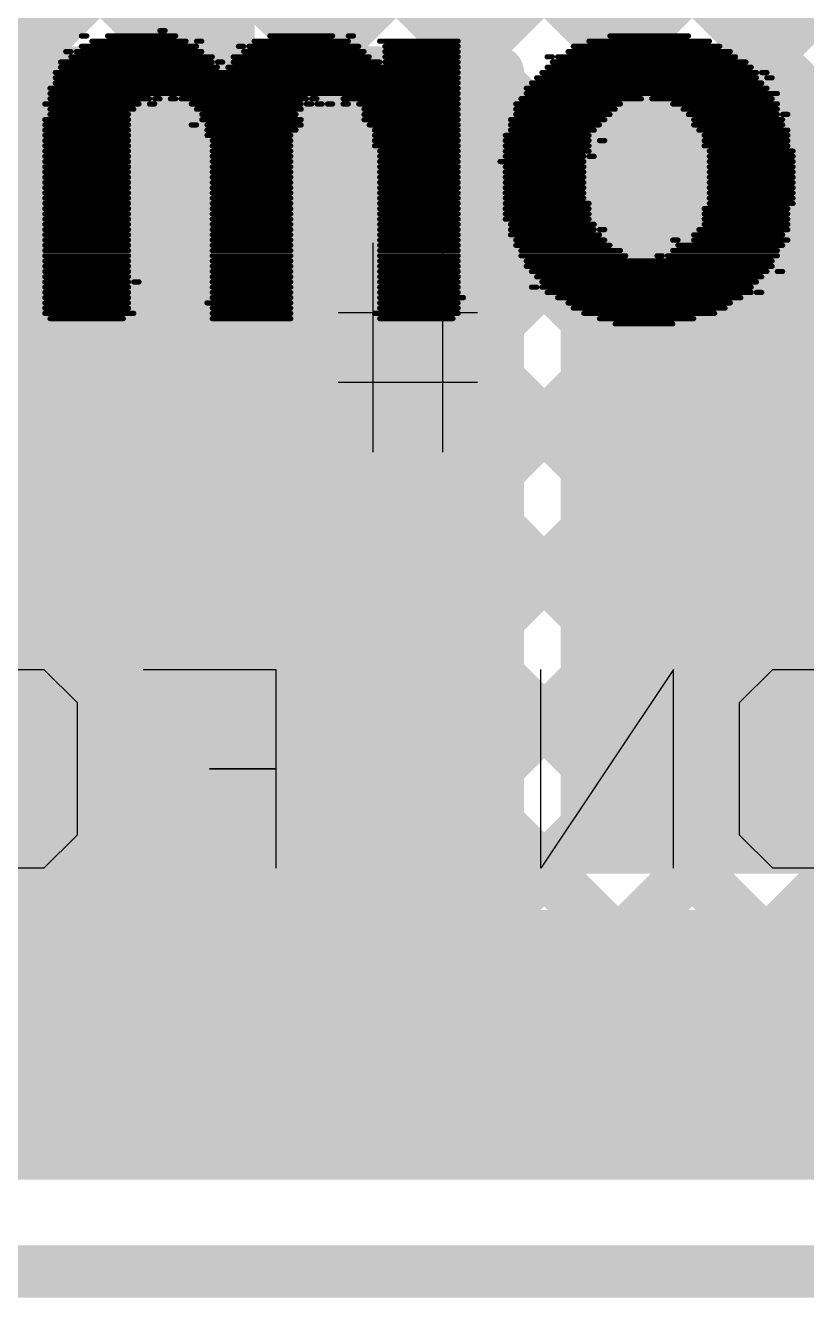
# Model space of a CAD drawing. Header units: millimetres. Extents: x 0.79 to 4.38, y 0.99 to 3.94.
# Drawn here: x 2.7293 to 2.8786, y 0.993 to 1.236 of the extents above; entities that cross this region are included whole.
import ezdxf

# ---------------------------------------------------------------- set-up
doc = ezdxf.new("R2010")
doc.units = ezdxf.units.MM
doc.header["$MEASUREMENT"] = 0
for name, color, linetype in [('BottomLayer', 5, 'Continuous'), ('BottomOverlay', 54, 'Continuous'), ('Mechanical2', 216, 'Continuous'), ('TopLayer', 1, 'Continuous'), ('TopOverlay', 2, 'Continuous'), ('TopPaste', 8, 'Continuous'), ('TopSolder', 216, 'Continuous')]:
    doc.layers.add(name, color=color, linetype=linetype)

# ---------------------------------------------------------------- blocks, each defined once
blk = doc.blocks.new('16SVPF180M_46')
at = {"layer": 'TopOverlay', "const_width": 0.01}
for points in [[(0.135, 0.14), (-0.073, 0.14)], [(0.135, 0.043), (0.135, 0.14)]]:
    blk.add_lwpolyline(points, dxfattribs=at)
at = {"layer": 'TopOverlay', "const_width": 0.005}
blk.add_lwpolyline([(0.1325, 0.14, 1), (0.1375, 0.14, 1)], format="xyb", close=True, dxfattribs=at)
blk.add_lwpolyline([(0.1325, 0.14, 1), (0.1375, 0.14, 1)], format="xyb", close=True, dxfattribs=at)
blk = doc.blocks.new('R__0402_144')
at = {"layer": 'TopLayer'}
for points in [[(-0.0095, -0.0125), (-0.0095, 0.0125), (-0.0275, -0.0125), (-0.0275, 0.0125)], [(0.0275, -0.0125), (0.0275, 0.0125), (0.0095, -0.0125), (0.0095, 0.0125)]]:
    blk.add_solid(points, dxfattribs=at)
at = {"layer": 'TopOverlay', "const_width": 0.005}
for points in [[(-0.0325, -0.0175), (-0.0325, 0.0175)], [(-0.0085, 0.0175), (-0.0325, 0.0175)], [(0.0325, 0.0175), (0.0085, 0.0175)], [(0.0325, -0.0175), (0.0325, 0.0175)], [(-0.0085, -0.0175), (-0.0325, -0.0175)], [(0.0325, -0.0175), (0.0085, -0.0175)]]:
    blk.add_lwpolyline(points, dxfattribs=at)
at = {"layer": 'TopOverlay', "const_width": 0.0025}
for points in [[(-0.03375, 0.0175, 1), (-0.03125, 0.0175, 1)], [(-0.03375, 0.0175, 1), (-0.03125, 0.0175, 1)], [(-0.00975, 0.0175, 1), (-0.00725, 0.0175, 1)], [(0.00725, 0.0175, 1), (0.00975, 0.0175, 1)], [(0.03125, 0.0175, 1), (0.03375, 0.0175, 1)], [(0.03125, 0.0175, 1), (0.03375, 0.0175, 1)], [(-0.03375, -0.0175, 1), (-0.03125, -0.0175, 1)], [(-0.03375, -0.0175, 1), (-0.03125, -0.0175, 1)], [(-0.00975, -0.0175, 1), (-0.00725, -0.0175, 1)], [(0.00725, -0.0175, 1), (0.00975, -0.0175, 1)], [(0.03125, -0.0175, 1), (0.03375, -0.0175, 1)], [(0.03125, -0.0175, 1), (0.03375, -0.0175, 1)]]:
    blk.add_lwpolyline(points, format="xyb", close=True, dxfattribs=at)
at = {"layer": 'TopPaste'}
for points in [[(-0.0095, -0.0125), (-0.0095, 0.0125), (-0.0275, -0.0125), (-0.0275, 0.0125)], [(0.0275, -0.0125), (0.0275, 0.0125), (0.0095, -0.0125), (0.0095, 0.0125)]]:
    blk.add_solid(points, dxfattribs=at)
at = {"layer": 'TopSolder'}
for points in [[(-0.0055, -0.0165), (-0.0055, 0.0165), (-0.0315, -0.0165), (-0.0315, 0.0165)], [(0.0315, -0.0165), (0.0315, 0.0165), (0.0055, -0.0165), (0.0055, 0.0165)]]:
    blk.add_solid(points, dxfattribs=at)
blk = doc.blocks.new('BSS138LT1G_208')
at = {"layer": 'TopOverlay'}
for points, const_width in [([(-0.06408, -0.068, 1), (-0.07392, -0.068, 1)], 0.00984), ([(-0.07638, -0.068, 1), (-0.07146, -0.068, 1)], 0.00492)]:
    blk.add_lwpolyline(points, format="xyb", close=True, dxfattribs=dict(at, const_width=const_width))
blk = doc.blocks.new('C__0402_257')
at = {"layer": 'TopLayer'}
for points in [[(-0.0095, -0.0125), (-0.0095, 0.0125), (-0.0275, -0.0125), (-0.0275, 0.0125)], [(0.0275, -0.0125), (0.0275, 0.0125), (0.0095, -0.0125), (0.0095, 0.0125)]]:
    blk.add_solid(points, dxfattribs=at)
at = {"layer": 'TopOverlay', "const_width": 0.005}
for points in [[(-0.0325, 0.0175), (-0.0085, 0.0175)], [(-0.0325, 0.0175), (-0.0325, -0.0175)], [(0.0085, 0.0175), (0.0325, 0.0175)], [(0.0325, 0.0175), (0.0325, -0.0175)], [(-0.0325, -0.0175), (-0.0085, -0.0175)], [(0.0085, -0.0175), (0.0325, -0.0175)]]:
    blk.add_lwpolyline(points, dxfattribs=at)
at = {"layer": 'TopOverlay', "const_width": 0.0025}
for points in [[(-0.03375, 0.0175, 1), (-0.03125, 0.0175, 1)], [(-0.03375, 0.0175, 1), (-0.03125, 0.0175, 1)], [(-0.00975, 0.0175, 1), (-0.00725, 0.0175, 1)], [(0.00725, 0.0175, 1), (0.00975, 0.0175, 1)], [(0.03125, 0.0175, 1), (0.03375, 0.0175, 1)], [(0.03125, 0.0175, 1), (0.03375, 0.0175, 1)], [(-0.03375, -0.0175, 1), (-0.03125, -0.0175, 1)], [(-0.03375, -0.0175, 1), (-0.03125, -0.0175, 1)], [(-0.00975, -0.0175, 1), (-0.00725, -0.0175, 1)], [(0.00725, -0.0175, 1), (0.00975, -0.0175, 1)], [(0.03125, -0.0175, 1), (0.03375, -0.0175, 1)], [(0.03125, -0.0175, 1), (0.03375, -0.0175, 1)]]:
    blk.add_lwpolyline(points, format="xyb", close=True, dxfattribs=at)
at = {"layer": 'TopPaste'}
for points in [[(-0.0095, -0.0125), (-0.0095, 0.0125), (-0.0275, -0.0125), (-0.0275, 0.0125)], [(0.0275, -0.0125), (0.0275, 0.0125), (0.0095, -0.0125), (0.0095, 0.0125)]]:
    blk.add_solid(points, dxfattribs=at)
at = {"layer": 'TopSolder'}
for points in [[(-0.0055, -0.0165), (-0.0055, 0.0165), (-0.0315, -0.0165), (-0.0315, 0.0165)], [(0.0315, -0.0165), (0.0315, 0.0165), (0.0055, -0.0165), (0.0055, 0.0165)]]:
    blk.add_solid(points, dxfattribs=at)

msp = doc.modelspace()

# ---------------------------------------------------------------- linework, layer by layer
at = {"layer": 'BottomLayer', "const_width": 0.01}
for points in [[(2.645, 1.45622), (3.07522, 1.026)], [(2.579, 1.05165), (2.96285, 1.4355)], [(2.579, 1.07993), (2.93457, 1.4355)], [(2.58164, 1.026), (2.99114, 1.4355)], [(2.60992, 1.026), (3.01942, 1.4355)], [(2.63821, 1.026), (3.04771, 1.4355)], [(2.66649, 1.026), (3.07599, 1.4355)], [(2.69477, 1.026), (3.10427, 1.4355)], [(2.72306, 1.026), (3.13256, 1.4355)], [(2.75134, 1.026), (3.16084, 1.4355)], [(2.77963, 1.026), (3.18913, 1.4355)], [(2.80791, 1.026), (3.21741, 1.4355)], [(2.645, 1.42794), (3.04694, 1.026)], [(2.645, 1.39965), (3.01865, 1.026)], [(2.60408, 1.384), (2.96208, 1.026)], [(2.63237, 1.384), (2.99037, 1.026)], [(2.579, 1.3808), (2.9338, 1.026)], [(2.579, 1.35252), (2.90552, 1.026)], [(2.579, 1.32423), (2.87723, 1.026)], [(2.8362, 1.026), (3.1151, 1.3049)], [(2.579, 1.29595), (2.84895, 1.026)], [(2.86448, 1.026), (3.1151, 1.27662)], [(2.579, 1.26766), (2.82066, 1.026)], [(2.579, 1.23938), (2.79238, 1.026)], [(2.579, 1.21109), (2.76409, 1.026)], [(2.579, 1.18281), (2.73581, 1.026)], [(2.579, 1.026), (4.16873, 1.026)]]:
    msp.add_lwpolyline(points, dxfattribs=at)
at = {"layer": 'BottomLayer', "const_width": 0.005}
for points in [[(2.73331, 1.026, 1), (2.73831, 1.026, 1)], [(2.74884, 1.026, 1), (2.75384, 1.026, 1)], [(2.76159, 1.026, 1), (2.76659, 1.026, 1)], [(2.77713, 1.026, 1), (2.78213, 1.026, 1)], [(2.78988, 1.026, 1), (2.79488, 1.026, 1)], [(2.80541, 1.026, 1), (2.81041, 1.026, 1)], [(2.81816, 1.026, 1), (2.82316, 1.026, 1)], [(2.8337, 1.026, 1), (2.8387, 1.026, 1)], [(2.84645, 1.026, 1), (2.85145, 1.026, 1)], [(2.86198, 1.026, 1), (2.86698, 1.026, 1)], [(2.87473, 1.026, 1), (2.87973, 1.026, 1)]]:
    msp.add_lwpolyline(points, format="xyb", close=True, dxfattribs=at)
at = {"layer": 'BottomOverlay'}
for p, q in [((2.72017, 1.11299), (2.73283, 1.11299)), ((2.73283, 1.11299), (2.73916, 1.10666)), ((2.75182, 1.11299), (2.77715, 1.11299)), ((2.77715, 1.11299), (2.77715, 1.09399)), ((2.85312, 1.11299), (2.8278, 1.075)), ((2.8278, 1.075), (2.8278, 1.11299)), ((2.85312, 1.075), (2.85312, 1.11299)), ((2.86579, 1.10666), (2.87212, 1.11299)), ((2.87212, 1.11299), (2.88478, 1.11299)), ((2.73916, 1.10666), (2.73916, 1.08133)), ((2.86579, 1.08133), (2.86579, 1.10666)), ((2.77715, 1.09399), (2.76449, 1.09399)), ((2.76449, 1.09399), (2.77715, 1.09399)), ((2.77715, 1.09399), (2.77715, 1.075)), ((2.73916, 1.08133), (2.73283, 1.075)), ((2.87212, 1.075), (2.86579, 1.08133)), ((2.73283, 1.075), (2.72017, 1.075)), ((2.88478, 1.075), (2.87212, 1.075))]:
    msp.add_line(p, q, dxfattribs=at)
at = {"layer": 'BottomOverlay', "const_width": 0.001}
for points in [[(2.74, 1.234), (2.741, 1.234)], [(2.745, 1.234), (2.758, 1.234)], [(2.755, 1.235), (2.756, 1.235)], [(2.776, 1.234), (2.788, 1.234)], [(2.791, 1.234), (2.792, 1.234)], [(2.841, 1.234), (2.856, 1.234)], [(2.74, 1.232), (2.762, 1.232)], [(2.742, 1.233), (2.76, 1.233)], [(2.762, 1.233), (2.763, 1.233)], [(2.77, 1.232), (2.771, 1.232)], [(2.772, 1.232), (2.793, 1.232)], [(2.773, 1.233), (2.791, 1.233)], [(2.797, 1.233), (2.812, 1.233)], [(2.798, 1.232), (2.812, 1.232)], [(2.834, 1.232), (2.862, 1.232)], [(2.837, 1.233), (2.86, 1.233)], [(2.737, 1.231), (2.738, 1.231)], [(2.738, 1.23), (2.765, 1.23)], [(2.739, 1.231), (2.763, 1.231)], [(2.769, 1.23), (2.795, 1.23)], [(2.771, 1.231), (2.794, 1.231)], [(2.798, 1.231), (2.812, 1.231)], [(2.798, 1.23), (2.812, 1.23)], [(2.829, 1.23), (2.83, 1.23)], [(2.831, 1.23), (2.865, 1.23)], [(2.833, 1.231), (2.864, 1.231)], [(2.735, 1.227), (2.812, 1.227)], [(2.736, 1.229), (2.765, 1.229)], [(2.736, 1.228), (2.766, 1.228)], [(2.766, 1.229), (2.767, 1.229)], [(2.768, 1.228), (2.812, 1.228)], [(2.769, 1.229), (2.797, 1.229)], [(2.798, 1.229), (2.812, 1.229)], [(2.828, 1.227), (2.869, 1.227)], [(2.829, 1.228), (2.868, 1.228)], [(2.83, 1.229), (2.867, 1.229)], [(2.87, 1.227), (2.871, 1.227)], [(2.735, 1.226), (2.812, 1.226)], [(2.735, 1.225), (2.812, 1.225)], [(2.826, 1.225), (2.87, 1.225)], [(2.827, 1.226), (2.869, 1.226)], [(2.871, 1.226), (2.872, 1.226)], [(2.734, 1.224), (2.812, 1.224)], [(2.734, 1.223), (2.812, 1.223)], [(2.734, 1.222), (2.753, 1.222)], [(2.754, 1.222), (2.755, 1.222)], [(2.757, 1.222), (2.758, 1.222)], [(2.759, 1.222), (2.783, 1.222)], [(2.784, 1.222), (2.785, 1.222)], [(2.79, 1.222), (2.812, 1.222)], [(2.824, 1.222), (2.847, 1.222)], [(2.825, 1.224), (2.871, 1.224)], [(2.825, 1.223), (2.873, 1.223)], [(2.849, 1.222), (2.872, 1.222)], [(2.733, 1.221), (2.751, 1.221)], [(2.734, 1.22), (2.75, 1.22)], [(2.753, 1.221), (2.754, 1.221)], [(2.761, 1.221), (2.782, 1.221)], [(2.762, 1.22), (2.782, 1.22)], [(2.783, 1.221), (2.784, 1.221)], [(2.785, 1.221), (2.786, 1.221)], [(2.787, 1.221), (2.788, 1.221)], [(2.79, 1.221), (2.791, 1.221)], [(2.793, 1.221), (2.812, 1.221)], [(2.794, 1.22), (2.812, 1.22)], [(2.823, 1.221), (2.843, 1.221)], [(2.823, 1.22), (2.842, 1.22)], [(2.853, 1.221), (2.873, 1.221)], [(2.855, 1.22), (2.873, 1.22)], [(2.733, 1.218), (2.749, 1.218)], [(2.733, 1.217), (2.749, 1.217)], [(2.734, 1.219), (2.749, 1.219)], [(2.761, 1.217), (2.762, 1.217)], [(2.763, 1.219), (2.781, 1.219)], [(2.763, 1.218), (2.782, 1.218)], [(2.764, 1.217), (2.782, 1.217)], [(2.794, 1.219), (2.812, 1.219)], [(2.794, 1.218), (2.812, 1.218)], [(2.795, 1.217), (2.812, 1.217)], [(2.822, 1.218), (2.84, 1.218)], [(2.822, 1.217), (2.839, 1.217)], [(2.823, 1.219), (2.841, 1.219)], [(2.856, 1.219), (2.873, 1.219)], [(2.857, 1.218), (2.874, 1.218)], [(2.857, 1.217), (2.874, 1.217)], [(2.874, 1.219), (2.875, 1.219)], [(2.733, 1.216), (2.749, 1.216)], [(2.733, 1.215), (2.749, 1.215)], [(2.764, 1.216), (2.781, 1.216)], [(2.764, 1.215), (2.78, 1.215)], [(2.796, 1.216), (2.812, 1.216)], [(2.796, 1.215), (2.812, 1.215)], [(2.821, 1.215), (2.837, 1.215)], [(2.822, 1.216), (2.838, 1.216)], [(2.858, 1.216), (2.875, 1.216)], [(2.859, 1.215), (2.875, 1.215)], [(2.733, 1.214), (2.749, 1.214)], [(2.733, 1.213), (2.749, 1.213)], [(2.765, 1.214), (2.78, 1.214)], [(2.765, 1.213), (2.78, 1.213)], [(2.796, 1.214), (2.812, 1.214)], [(2.796, 1.213), (2.812, 1.213)], [(2.821, 1.214), (2.837, 1.214)], [(2.821, 1.213), (2.837, 1.213)], [(2.839, 1.214), (2.84, 1.214)], [(2.859, 1.214), (2.875, 1.214)], [(2.859, 1.213), (2.875, 1.213)], [(2.733, 1.212), (2.749, 1.212)], [(2.733, 1.211), (2.749, 1.211)], [(2.733, 1.21), (2.749, 1.21)], [(2.765, 1.212), (2.78, 1.212)], [(2.765, 1.211), (2.78, 1.211)], [(2.765, 1.21), (2.78, 1.21)], [(2.797, 1.212), (2.812, 1.212)], [(2.797, 1.211), (2.812, 1.211)], [(2.797, 1.21), (2.812, 1.21)], [(2.82, 1.21), (2.836, 1.21)], [(2.821, 1.212), (2.837, 1.212)], [(2.821, 1.211), (2.836, 1.211)], [(2.837, 1.211), (2.838, 1.211)], [(2.86, 1.212), (2.876, 1.212)], [(2.86, 1.211), (2.876, 1.211)], [(2.86, 1.21), (2.876, 1.21)], [(2.733, 1.209), (2.749, 1.209)], [(2.733, 1.208), (2.749, 1.208)], [(2.765, 1.209), (2.78, 1.209)], [(2.765, 1.208), (2.78, 1.208)], [(2.797, 1.209), (2.812, 1.209)], [(2.797, 1.208), (2.812, 1.208)], [(2.821, 1.209), (2.836, 1.209)], [(2.821, 1.208), (2.836, 1.208)], [(2.86, 1.209), (2.876, 1.209)], [(2.86, 1.208), (2.876, 1.208)], [(2.733, 1.207), (2.749, 1.207)], [(2.733, 1.206), (2.749, 1.206)], [(2.733, 1.205), (2.749, 1.205)], [(2.765, 1.207), (2.78, 1.207)], [(2.765, 1.206), (2.78, 1.206)], [(2.765, 1.205), (2.78, 1.205)], [(2.797, 1.207), (2.812, 1.207)], [(2.797, 1.206), (2.812, 1.206)], [(2.797, 1.205), (2.812, 1.205)], [(2.821, 1.207), (2.836, 1.207)], [(2.821, 1.206), (2.836, 1.206)], [(2.821, 1.205), (2.836, 1.205)], [(2.86, 1.207), (2.876, 1.207)], [(2.86, 1.206), (2.876, 1.206)], [(2.86, 1.205), (2.876, 1.205)], [(2.733, 1.204), (2.749, 1.204)], [(2.733, 1.203), (2.749, 1.203)], [(2.765, 1.204), (2.78, 1.204)], [(2.765, 1.203), (2.78, 1.203)], [(2.797, 1.204), (2.812, 1.204)], [(2.797, 1.203), (2.812, 1.203)], [(2.821, 1.204), (2.836, 1.204)], [(2.821, 1.203), (2.836, 1.203)], [(2.86, 1.204), (2.876, 1.204)], [(2.86, 1.203), (2.876, 1.203)], [(2.733, 1.202), (2.749, 1.202)], [(2.733, 1.201), (2.749, 1.201)], [(2.733, 1.2), (2.749, 1.2)], [(2.765, 1.202), (2.78, 1.202)], [(2.765, 1.201), (2.78, 1.201)], [(2.765, 1.2), (2.78, 1.2)], [(2.797, 1.202), (2.812, 1.202)], [(2.797, 1.201), (2.812, 1.201)], [(2.797, 1.2), (2.812, 1.2)], [(2.821, 1.202), (2.837, 1.202)], [(2.821, 1.201), (2.837, 1.201)], [(2.821, 1.2), (2.837, 1.2)], [(2.859, 1.201), (2.875, 1.201)], [(2.859, 1.2), (2.875, 1.2)], [(2.86, 1.202), (2.876, 1.202)], [(2.733, 1.199), (2.749, 1.199)], [(2.733, 1.198), (2.749, 1.198)], [(2.765, 1.199), (2.78, 1.199)], [(2.765, 1.198), (2.78, 1.198)], [(2.797, 1.199), (2.812, 1.199)], [(2.797, 1.198), (2.812, 1.198)], [(2.821, 1.199), (2.837, 1.199)], [(2.822, 1.198), (2.838, 1.198)], [(2.859, 1.199), (2.875, 1.199)], [(2.859, 1.198), (2.875, 1.198)], [(2.733, 1.197), (2.749, 1.197)], [(2.733, 1.196), (2.749, 1.196)], [(2.765, 1.197), (2.78, 1.197)], [(2.765, 1.196), (2.78, 1.196)], [(2.797, 1.197), (2.812, 1.197)], [(2.797, 1.196), (2.812, 1.196)], [(2.822, 1.197), (2.838, 1.197)], [(2.822, 1.196), (2.839, 1.196)], [(2.839, 1.197), (2.84, 1.197)], [(2.857, 1.196), (2.874, 1.196)], [(2.858, 1.197), (2.875, 1.197)], [(2.733, 1.195), (2.749, 1.195)], [(2.733, 1.194), (2.749, 1.194)], [(2.733, 1.193), (2.749, 1.193)], [(2.765, 1.195), (2.78, 1.195)], [(2.765, 1.194), (2.78, 1.194)], [(2.765, 1.193), (2.78, 1.193)], [(2.797, 1.195), (2.812, 1.195)], [(2.797, 1.194), (2.812, 1.194)], [(2.797, 1.193), (2.812, 1.193)], [(2.823, 1.195), (2.84, 1.195)], [(2.823, 1.194), (2.841, 1.194)], [(2.824, 1.193), (2.843, 1.193)], [(2.853, 1.195), (2.854, 1.195)], [(2.853, 1.193), (2.873, 1.193)], [(2.854, 1.194), (2.874, 1.194)], [(2.857, 1.195), (2.875, 1.195)], [(2.733, 1.192), (2.749, 1.192)], [(2.733, 1.191), (2.749, 1.191)], [(2.765, 1.192), (2.78, 1.192)], [(2.765, 1.191), (2.78, 1.191)], [(2.797, 1.192), (2.812, 1.192)], [(2.797, 1.191), (2.812, 1.191)], [(2.824, 1.192), (2.844, 1.192)], [(2.825, 1.191), (2.872, 1.191)], [(2.85, 1.192), (2.851, 1.192)], [(2.852, 1.192), (2.873, 1.192)], [(2.733, 1.19), (2.749, 1.19)], [(2.733, 1.189), (2.749, 1.189)], [(2.733, 1.188), (2.749, 1.188)], [(2.765, 1.19), (2.78, 1.19)], [(2.765, 1.189), (2.78, 1.189)], [(2.765, 1.188), (2.78, 1.188)], [(2.797, 1.19), (2.812, 1.19)], [(2.797, 1.189), (2.812, 1.189)], [(2.797, 1.188), (2.812, 1.188)], [(2.825, 1.19), (2.872, 1.19)], [(2.826, 1.189), (2.871, 1.189)], [(2.827, 1.188), (2.87, 1.188)], [(2.873, 1.189), (2.874, 1.189)], [(2.733, 1.187), (2.749, 1.187)], [(2.733, 1.186), (2.749, 1.186)], [(2.75, 1.187), (2.751, 1.187)], [(2.765, 1.187), (2.78, 1.187)], [(2.765, 1.186), (2.78, 1.186)], [(2.797, 1.187), (2.812, 1.187)], [(2.797, 1.186), (2.812, 1.186)], [(2.826, 1.186), (2.827, 1.186)], [(2.828, 1.187), (2.869, 1.187)], [(2.828, 1.186), (2.868, 1.186)], [(2.733, 1.185), (2.749, 1.185)], [(2.733, 1.184), (2.749, 1.184)], [(2.733, 1.183), (2.749, 1.183)], [(2.764, 1.183), (2.78, 1.183)], [(2.765, 1.185), (2.78, 1.185)], [(2.765, 1.184), (2.78, 1.184)], [(2.797, 1.185), (2.812, 1.185)], [(2.797, 1.184), (2.813, 1.184)], [(2.797, 1.183), (2.812, 1.183)], [(2.829, 1.185), (2.868, 1.185)], [(2.831, 1.184), (2.866, 1.184)], [(2.833, 1.183), (2.864, 1.183)], [(2.869, 1.185), (2.87, 1.185)], [(2.733, 1.182), (2.749, 1.182)], [(2.733, 1.181), (2.75, 1.181)], [(2.765, 1.182), (2.78, 1.182)], [(2.765, 1.181), (2.78, 1.181)], [(2.796, 1.181), (2.812, 1.181)], [(2.797, 1.182), (2.812, 1.182)], [(2.834, 1.182), (2.863, 1.182)], [(2.836, 1.181), (2.861, 1.181)], [(2.734, 1.18), (2.748, 1.18)], [(2.765, 1.18), (2.78, 1.18)], [(2.797, 1.18), (2.811, 1.18)], [(2.839, 1.18), (2.857, 1.18)], [(2.842, 1.179), (2.853, 1.179)]]:
    msp.add_lwpolyline(points, dxfattribs=at)
at = {"layer": 'BottomOverlay', "const_width": 0.0005}
for points in [[(2.73975, 1.234, 1), (2.74025, 1.234, 1)], [(2.74075, 1.234, 1), (2.74125, 1.234, 1)], [(2.74475, 1.234, 1), (2.74525, 1.234, 1)], [(2.75475, 1.235, 1), (2.75525, 1.235, 1)], [(2.75575, 1.235, 1), (2.75625, 1.235, 1)], [(2.75775, 1.234, 1), (2.75825, 1.234, 1)], [(2.77575, 1.234, 1), (2.77625, 1.234, 1)], [(2.78775, 1.234, 1), (2.78825, 1.234, 1)], [(2.79075, 1.234, 1), (2.79125, 1.234, 1)], [(2.79175, 1.234, 1), (2.79225, 1.234, 1)], [(2.84075, 1.234, 1), (2.84125, 1.234, 1)], [(2.85575, 1.234, 1), (2.85625, 1.234, 1)], [(2.73975, 1.232, 1), (2.74025, 1.232, 1)], [(2.74175, 1.233, 1), (2.74225, 1.233, 1)], [(2.75975, 1.233, 1), (2.76025, 1.233, 1)], [(2.76175, 1.233, 1), (2.76225, 1.233, 1)], [(2.76175, 1.232, 1), (2.76225, 1.232, 1)], [(2.76275, 1.233, 1), (2.76325, 1.233, 1)], [(2.76975, 1.232, 1), (2.77025, 1.232, 1)], [(2.77075, 1.232, 1), (2.77125, 1.232, 1)], [(2.77175, 1.232, 1), (2.77225, 1.232, 1)], [(2.77275, 1.233, 1), (2.77325, 1.233, 1)], [(2.79075, 1.233, 1), (2.79125, 1.233, 1)], [(2.79275, 1.232, 1), (2.79325, 1.232, 1)], [(2.79675, 1.233, 1), (2.79725, 1.233, 1)], [(2.79775, 1.232, 1), (2.79825, 1.232, 1)], [(2.81175, 1.233, 1), (2.81225, 1.233, 1)], [(2.81175, 1.232, 1), (2.81225, 1.232, 1)], [(2.83375, 1.232, 1), (2.83425, 1.232, 1)], [(2.83675, 1.233, 1), (2.83725, 1.233, 1)], [(2.85975, 1.233, 1), (2.86025, 1.233, 1)], [(2.86175, 1.232, 1), (2.86225, 1.232, 1)], [(2.73675, 1.231, 1), (2.73725, 1.231, 1)], [(2.73775, 1.231, 1), (2.73825, 1.231, 1)], [(2.73775, 1.23, 1), (2.73825, 1.23, 1)], [(2.73875, 1.231, 1), (2.73925, 1.231, 1)], [(2.76275, 1.231, 1), (2.76325, 1.231, 1)], [(2.76475, 1.23, 1), (2.76525, 1.23, 1)], [(2.76875, 1.23, 1), (2.76925, 1.23, 1)], [(2.77075, 1.231, 1), (2.77125, 1.231, 1)], [(2.79375, 1.231, 1), (2.79425, 1.231, 1)], [(2.79475, 1.23, 1), (2.79525, 1.23, 1)], [(2.79775, 1.231, 1), (2.79825, 1.231, 1)], [(2.79775, 1.23, 1), (2.79825, 1.23, 1)], [(2.81175, 1.231, 1), (2.81225, 1.231, 1)], [(2.81175, 1.23, 1), (2.81225, 1.23, 1)], [(2.82875, 1.23, 1), (2.82925, 1.23, 1)], [(2.82975, 1.23, 1), (2.83025, 1.23, 1)], [(2.83075, 1.23, 1), (2.83125, 1.23, 1)], [(2.83275, 1.231, 1), (2.83325, 1.231, 1)], [(2.86375, 1.231, 1), (2.86425, 1.231, 1)], [(2.86475, 1.23, 1), (2.86525, 1.23, 1)], [(2.73475, 1.227, 1), (2.73525, 1.227, 1)], [(2.73575, 1.229, 1), (2.73625, 1.229, 1)], [(2.73575, 1.228, 1), (2.73625, 1.228, 1)], [(2.76475, 1.229, 1), (2.76525, 1.229, 1)], [(2.76575, 1.229, 1), (2.76625, 1.229, 1)], [(2.76575, 1.228, 1), (2.76625, 1.228, 1)], [(2.76675, 1.229, 1), (2.76725, 1.229, 1)], [(2.76775, 1.228, 1), (2.76825, 1.228, 1)], [(2.76875, 1.229, 1), (2.76925, 1.229, 1)], [(2.79675, 1.229, 1), (2.79725, 1.229, 1)], [(2.79775, 1.229, 1), (2.79825, 1.229, 1)], [(2.81175, 1.229, 1), (2.81225, 1.229, 1)], [(2.81175, 1.228, 1), (2.81225, 1.228, 1)], [(2.81175, 1.227, 1), (2.81225, 1.227, 1)], [(2.82775, 1.227, 1), (2.82825, 1.227, 1)], [(2.82875, 1.228, 1), (2.82925, 1.228, 1)], [(2.82975, 1.229, 1), (2.83025, 1.229, 1)], [(2.86675, 1.229, 1), (2.86725, 1.229, 1)], [(2.86775, 1.228, 1), (2.86825, 1.228, 1)], [(2.86875, 1.227, 1), (2.86925, 1.227, 1)], [(2.86975, 1.227, 1), (2.87025, 1.227, 1)], [(2.87075, 1.227, 1), (2.87125, 1.227, 1)], [(2.73475, 1.226, 1), (2.73525, 1.226, 1)], [(2.73475, 1.225, 1), (2.73525, 1.225, 1)], [(2.81175, 1.226, 1), (2.81225, 1.226, 1)], [(2.81175, 1.225, 1), (2.81225, 1.225, 1)], [(2.82575, 1.225, 1), (2.82625, 1.225, 1)], [(2.82675, 1.226, 1), (2.82725, 1.226, 1)], [(2.86875, 1.226, 1), (2.86925, 1.226, 1)], [(2.86975, 1.225, 1), (2.87025, 1.225, 1)], [(2.87075, 1.226, 1), (2.87125, 1.226, 1)], [(2.87175, 1.226, 1), (2.87225, 1.226, 1)], [(2.73375, 1.224, 1), (2.73425, 1.224, 1)], [(2.73375, 1.223, 1), (2.73425, 1.223, 1)], [(2.73375, 1.222, 1), (2.73425, 1.222, 1)], [(2.75275, 1.222, 1), (2.75325, 1.222, 1)], [(2.75375, 1.222, 1), (2.75425, 1.222, 1)], [(2.75475, 1.222, 1), (2.75525, 1.222, 1)], [(2.75675, 1.222, 1), (2.75725, 1.222, 1)], [(2.75775, 1.222, 1), (2.75825, 1.222, 1)], [(2.75875, 1.222, 1), (2.75925, 1.222, 1)], [(2.78275, 1.222, 1), (2.78325, 1.222, 1)], [(2.78375, 1.222, 1), (2.78425, 1.222, 1)], [(2.78475, 1.222, 1), (2.78525, 1.222, 1)], [(2.78975, 1.222, 1), (2.79025, 1.222, 1)], [(2.81175, 1.224, 1), (2.81225, 1.224, 1)], [(2.81175, 1.223, 1), (2.81225, 1.223, 1)], [(2.81175, 1.222, 1), (2.81225, 1.222, 1)], [(2.82375, 1.222, 1), (2.82425, 1.222, 1)], [(2.82475, 1.224, 1), (2.82525, 1.224, 1)], [(2.82475, 1.223, 1), (2.82525, 1.223, 1)], [(2.84675, 1.222, 1), (2.84725, 1.222, 1)], [(2.84875, 1.222, 1), (2.84925, 1.222, 1)], [(2.87075, 1.224, 1), (2.87125, 1.224, 1)], [(2.87175, 1.222, 1), (2.87225, 1.222, 1)], [(2.87275, 1.223, 1), (2.87325, 1.223, 1)], [(2.73275, 1.221, 1), (2.73325, 1.221, 1)], [(2.73375, 1.22, 1), (2.73425, 1.22, 1)], [(2.74975, 1.22, 1), (2.75025, 1.22, 1)], [(2.75075, 1.221, 1), (2.75125, 1.221, 1)], [(2.75275, 1.221, 1), (2.75325, 1.221, 1)], [(2.75375, 1.221, 1), (2.75425, 1.221, 1)], [(2.76075, 1.221, 1), (2.76125, 1.221, 1)], [(2.76175, 1.22, 1), (2.76225, 1.22, 1)], [(2.78175, 1.221, 1), (2.78225, 1.221, 1)], [(2.78175, 1.22, 1), (2.78225, 1.22, 1)], [(2.78275, 1.221, 1), (2.78325, 1.221, 1)], [(2.78375, 1.221, 1), (2.78425, 1.221, 1)], [(2.78475, 1.221, 1), (2.78525, 1.221, 1)], [(2.78575, 1.221, 1), (2.78625, 1.221, 1)], [(2.78675, 1.221, 1), (2.78725, 1.221, 1)], [(2.78775, 1.221, 1), (2.78825, 1.221, 1)], [(2.78975, 1.221, 1), (2.79025, 1.221, 1)], [(2.79075, 1.221, 1), (2.79125, 1.221, 1)], [(2.79275, 1.221, 1), (2.79325, 1.221, 1)], [(2.79375, 1.22, 1), (2.79425, 1.22, 1)], [(2.81175, 1.221, 1), (2.81225, 1.221, 1)], [(2.81175, 1.22, 1), (2.81225, 1.22, 1)], [(2.82275, 1.221, 1), (2.82325, 1.221, 1)], [(2.82275, 1.22, 1), (2.82325, 1.22, 1)], [(2.84175, 1.22, 1), (2.84225, 1.22, 1)], [(2.84275, 1.221, 1), (2.84325, 1.221, 1)], [(2.85275, 1.221, 1), (2.85325, 1.221, 1)], [(2.85475, 1.22, 1), (2.85525, 1.22, 1)], [(2.87275, 1.221, 1), (2.87325, 1.221, 1)], [(2.87275, 1.22, 1), (2.87325, 1.22, 1)], [(2.73275, 1.218, 1), (2.73325, 1.218, 1)], [(2.73275, 1.217, 1), (2.73325, 1.217, 1)], [(2.73375, 1.219, 1), (2.73425, 1.219, 1)], [(2.74875, 1.219, 1), (2.74925, 1.219, 1)], [(2.74875, 1.218, 1), (2.74925, 1.218, 1)], [(2.74875, 1.217, 1), (2.74925, 1.217, 1)], [(2.76075, 1.217, 1), (2.76125, 1.217, 1)], [(2.76175, 1.217, 1), (2.76225, 1.217, 1)], [(2.76275, 1.219, 1), (2.76325, 1.219, 1)], [(2.76275, 1.218, 1), (2.76325, 1.218, 1)], [(2.76375, 1.217, 1), (2.76425, 1.217, 1)], [(2.78075, 1.219, 1), (2.78125, 1.219, 1)], [(2.78175, 1.218, 1), (2.78225, 1.218, 1)], [(2.78175, 1.217, 1), (2.78225, 1.217, 1)], [(2.79375, 1.219, 1), (2.79425, 1.219, 1)], [(2.79375, 1.218, 1), (2.79425, 1.218, 1)], [(2.79475, 1.217, 1), (2.79525, 1.217, 1)], [(2.81175, 1.219, 1), (2.81225, 1.219, 1)], [(2.81175, 1.218, 1), (2.81225, 1.218, 1)], [(2.81175, 1.217, 1), (2.81225, 1.217, 1)], [(2.82175, 1.218, 1), (2.82225, 1.218, 1)], [(2.82175, 1.217, 1), (2.82225, 1.217, 1)], [(2.82275, 1.219, 1), (2.82325, 1.219, 1)], [(2.83875, 1.217, 1), (2.83925, 1.217, 1)], [(2.83975, 1.218, 1), (2.84025, 1.218, 1)], [(2.84075, 1.219, 1), (2.84125, 1.219, 1)], [(2.85575, 1.219, 1), (2.85625, 1.219, 1)], [(2.85675, 1.218, 1), (2.85725, 1.218, 1)], [(2.85675, 1.217, 1), (2.85725, 1.217, 1)], [(2.87275, 1.219, 1), (2.87325, 1.219, 1)], [(2.87375, 1.219, 1), (2.87425, 1.219, 1)], [(2.87375, 1.218, 1), (2.87425, 1.218, 1)], [(2.87375, 1.217, 1), (2.87425, 1.217, 1)], [(2.87475, 1.219, 1), (2.87525, 1.219, 1)], [(2.73275, 1.216, 1), (2.73325, 1.216, 1)], [(2.73275, 1.215, 1), (2.73325, 1.215, 1)], [(2.74875, 1.216, 1), (2.74925, 1.216, 1)], [(2.74875, 1.215, 1), (2.74925, 1.215, 1)], [(2.76375, 1.216, 1), (2.76425, 1.216, 1)], [(2.76375, 1.215, 1), (2.76425, 1.215, 1)], [(2.77975, 1.215, 1), (2.78025, 1.215, 1)], [(2.78075, 1.216, 1), (2.78125, 1.216, 1)], [(2.79575, 1.216, 1), (2.79625, 1.216, 1)], [(2.79575, 1.215, 1), (2.79625, 1.215, 1)], [(2.81175, 1.216, 1), (2.81225, 1.216, 1)], [(2.81175, 1.215, 1), (2.81225, 1.215, 1)], [(2.82075, 1.215, 1), (2.82125, 1.215, 1)], [(2.82175, 1.216, 1), (2.82225, 1.216, 1)], [(2.83675, 1.215, 1), (2.83725, 1.215, 1)], [(2.83775, 1.216, 1), (2.83825, 1.216, 1)], [(2.85775, 1.216, 1), (2.85825, 1.216, 1)], [(2.85875, 1.215, 1), (2.85925, 1.215, 1)], [(2.87475, 1.216, 1), (2.87525, 1.216, 1)], [(2.87475, 1.215, 1), (2.87525, 1.215, 1)], [(2.73275, 1.214, 1), (2.73325, 1.214, 1)], [(2.73275, 1.213, 1), (2.73325, 1.213, 1)], [(2.74875, 1.214, 1), (2.74925, 1.214, 1)], [(2.74875, 1.213, 1), (2.74925, 1.213, 1)], [(2.76475, 1.214, 1), (2.76525, 1.214, 1)], [(2.76475, 1.213, 1), (2.76525, 1.213, 1)], [(2.77975, 1.214, 1), (2.78025, 1.214, 1)], [(2.77975, 1.213, 1), (2.78025, 1.213, 1)], [(2.79575, 1.214, 1), (2.79625, 1.214, 1)], [(2.79575, 1.213, 1), (2.79625, 1.213, 1)], [(2.81175, 1.214, 1), (2.81225, 1.214, 1)], [(2.81175, 1.213, 1), (2.81225, 1.213, 1)], [(2.82075, 1.214, 1), (2.82125, 1.214, 1)], [(2.82075, 1.213, 1), (2.82125, 1.213, 1)], [(2.83675, 1.214, 1), (2.83725, 1.214, 1)], [(2.83675, 1.213, 1), (2.83725, 1.213, 1)], [(2.83875, 1.214, 1), (2.83925, 1.214, 1)], [(2.83975, 1.214, 1), (2.84025, 1.214, 1)], [(2.85875, 1.214, 1), (2.85925, 1.214, 1)], [(2.85875, 1.213, 1), (2.85925, 1.213, 1)], [(2.87475, 1.214, 1), (2.87525, 1.214, 1)], [(2.87475, 1.213, 1), (2.87525, 1.213, 1)], [(2.73275, 1.212, 1), (2.73325, 1.212, 1)], [(2.73275, 1.211, 1), (2.73325, 1.211, 1)], [(2.73275, 1.21, 1), (2.73325, 1.21, 1)], [(2.74875, 1.212, 1), (2.74925, 1.212, 1)], [(2.74875, 1.211, 1), (2.74925, 1.211, 1)], [(2.74875, 1.21, 1), (2.74925, 1.21, 1)], [(2.76475, 1.212, 1), (2.76525, 1.212, 1)], [(2.76475, 1.211, 1), (2.76525, 1.211, 1)], [(2.76475, 1.21, 1), (2.76525, 1.21, 1)], [(2.77975, 1.212, 1), (2.78025, 1.212, 1)], [(2.77975, 1.211, 1), (2.78025, 1.211, 1)], [(2.77975, 1.21, 1), (2.78025, 1.21, 1)], [(2.79675, 1.212, 1), (2.79725, 1.212, 1)], [(2.79675, 1.211, 1), (2.79725, 1.211, 1)], [(2.79675, 1.21, 1), (2.79725, 1.21, 1)], [(2.81175, 1.212, 1), (2.81225, 1.212, 1)], [(2.81175, 1.211, 1), (2.81225, 1.211, 1)], [(2.81175, 1.21, 1), (2.81225, 1.21, 1)], [(2.81975, 1.21, 1), (2.82025, 1.21, 1)], [(2.82075, 1.212, 1), (2.82125, 1.212, 1)], [(2.82075, 1.211, 1), (2.82125, 1.211, 1)], [(2.83575, 1.211, 1), (2.83625, 1.211, 1)], [(2.83575, 1.21, 1), (2.83625, 1.21, 1)], [(2.83675, 1.212, 1), (2.83725, 1.212, 1)], [(2.83675, 1.211, 1), (2.83725, 1.211, 1)], [(2.83775, 1.211, 1), (2.83825, 1.211, 1)], [(2.85975, 1.212, 1), (2.86025, 1.212, 1)], [(2.85975, 1.211, 1), (2.86025, 1.211, 1)], [(2.85975, 1.21, 1), (2.86025, 1.21, 1)], [(2.87575, 1.212, 1), (2.87625, 1.212, 1)], [(2.87575, 1.211, 1), (2.87625, 1.211, 1)], [(2.87575, 1.21, 1), (2.87625, 1.21, 1)], [(2.73275, 1.209, 1), (2.73325, 1.209, 1)], [(2.73275, 1.208, 1), (2.73325, 1.208, 1)], [(2.74875, 1.209, 1), (2.74925, 1.209, 1)], [(2.74875, 1.208, 1), (2.74925, 1.208, 1)], [(2.76475, 1.209, 1), (2.76525, 1.209, 1)], [(2.76475, 1.208, 1), (2.76525, 1.208, 1)], [(2.77975, 1.209, 1), (2.78025, 1.209, 1)], [(2.77975, 1.208, 1), (2.78025, 1.208, 1)], [(2.79675, 1.209, 1), (2.79725, 1.209, 1)], [(2.79675, 1.208, 1), (2.79725, 1.208, 1)], [(2.81175, 1.209, 1), (2.81225, 1.209, 1)], [(2.81175, 1.208, 1), (2.81225, 1.208, 1)], [(2.82075, 1.209, 1), (2.82125, 1.209, 1)], [(2.82075, 1.208, 1), (2.82125, 1.208, 1)], [(2.83575, 1.209, 1), (2.83625, 1.209, 1)], [(2.83575, 1.208, 1), (2.83625, 1.208, 1)], [(2.85975, 1.209, 1), (2.86025, 1.209, 1)], [(2.85975, 1.208, 1), (2.86025, 1.208, 1)], [(2.87575, 1.209, 1), (2.87625, 1.209, 1)], [(2.87575, 1.208, 1), (2.87625, 1.208, 1)], [(2.73275, 1.207, 1), (2.73325, 1.207, 1)], [(2.73275, 1.206, 1), (2.73325, 1.206, 1)], [(2.73275, 1.205, 1), (2.73325, 1.205, 1)], [(2.74875, 1.207, 1), (2.74925, 1.207, 1)], [(2.74875, 1.206, 1), (2.74925, 1.206, 1)], [(2.74875, 1.205, 1), (2.74925, 1.205, 1)], [(2.76475, 1.207, 1), (2.76525, 1.207, 1)], [(2.76475, 1.206, 1), (2.76525, 1.206, 1)], [(2.76475, 1.205, 1), (2.76525, 1.205, 1)], [(2.77975, 1.207, 1), (2.78025, 1.207, 1)], [(2.77975, 1.206, 1), (2.78025, 1.206, 1)], [(2.77975, 1.205, 1), (2.78025, 1.205, 1)], [(2.79675, 1.207, 1), (2.79725, 1.207, 1)], [(2.79675, 1.206, 1), (2.79725, 1.206, 1)], [(2.79675, 1.205, 1), (2.79725, 1.205, 1)], [(2.81175, 1.207, 1), (2.81225, 1.207, 1)], [(2.81175, 1.206, 1), (2.81225, 1.206, 1)], [(2.81175, 1.205, 1), (2.81225, 1.205, 1)], [(2.82075, 1.207, 1), (2.82125, 1.207, 1)], [(2.82075, 1.206, 1), (2.82125, 1.206, 1)], [(2.82075, 1.205, 1), (2.82125, 1.205, 1)], [(2.83575, 1.207, 1), (2.83625, 1.207, 1)], [(2.83575, 1.206, 1), (2.83625, 1.206, 1)], [(2.83575, 1.205, 1), (2.83625, 1.205, 1)], [(2.85975, 1.207, 1), (2.86025, 1.207, 1)], [(2.85975, 1.206, 1), (2.86025, 1.206, 1)], [(2.85975, 1.205, 1), (2.86025, 1.205, 1)], [(2.87575, 1.207, 1), (2.87625, 1.207, 1)], [(2.87575, 1.206, 1), (2.87625, 1.206, 1)], [(2.87575, 1.205, 1), (2.87625, 1.205, 1)], [(2.73275, 1.204, 1), (2.73325, 1.204, 1)], [(2.73275, 1.203, 1), (2.73325, 1.203, 1)], [(2.74875, 1.204, 1), (2.74925, 1.204, 1)], [(2.74875, 1.203, 1), (2.74925, 1.203, 1)], [(2.76475, 1.204, 1), (2.76525, 1.204, 1)], [(2.76475, 1.203, 1), (2.76525, 1.203, 1)], [(2.77975, 1.204, 1), (2.78025, 1.204, 1)], [(2.77975, 1.203, 1), (2.78025, 1.203, 1)], [(2.79675, 1.204, 1), (2.79725, 1.204, 1)], [(2.79675, 1.203, 1), (2.79725, 1.203, 1)], [(2.81175, 1.204, 1), (2.81225, 1.204, 1)], [(2.81175, 1.203, 1), (2.81225, 1.203, 1)], [(2.82075, 1.204, 1), (2.82125, 1.204, 1)], [(2.82075, 1.203, 1), (2.82125, 1.203, 1)], [(2.83575, 1.204, 1), (2.83625, 1.204, 1)], [(2.83575, 1.203, 1), (2.83625, 1.203, 1)], [(2.85975, 1.204, 1), (2.86025, 1.204, 1)], [(2.85975, 1.203, 1), (2.86025, 1.203, 1)], [(2.87575, 1.204, 1), (2.87625, 1.204, 1)], [(2.87575, 1.203, 1), (2.87625, 1.203, 1)], [(2.73275, 1.202, 1), (2.73325, 1.202, 1)], [(2.73275, 1.201, 1), (2.73325, 1.201, 1)], [(2.73275, 1.2, 1), (2.73325, 1.2, 1)], [(2.74875, 1.202, 1), (2.74925, 1.202, 1)], [(2.74875, 1.201, 1), (2.74925, 1.201, 1)], [(2.74875, 1.2, 1), (2.74925, 1.2, 1)], [(2.76475, 1.202, 1), (2.76525, 1.202, 1)], [(2.76475, 1.201, 1), (2.76525, 1.201, 1)], [(2.76475, 1.2, 1), (2.76525, 1.2, 1)], [(2.77975, 1.202, 1), (2.78025, 1.202, 1)], [(2.77975, 1.201, 1), (2.78025, 1.201, 1)], [(2.77975, 1.2, 1), (2.78025, 1.2, 1)], [(2.79675, 1.202, 1), (2.79725, 1.202, 1)], [(2.79675, 1.201, 1), (2.79725, 1.201, 1)], [(2.79675, 1.2, 1), (2.79725, 1.2, 1)], [(2.81175, 1.202, 1), (2.81225, 1.202, 1)], [(2.81175, 1.201, 1), (2.81225, 1.201, 1)], [(2.81175, 1.2, 1), (2.81225, 1.2, 1)], [(2.82075, 1.202, 1), (2.82125, 1.202, 1)], [(2.82075, 1.201, 1), (2.82125, 1.201, 1)], [(2.82075, 1.2, 1), (2.82125, 1.2, 1)], [(2.83675, 1.202, 1), (2.83725, 1.202, 1)], [(2.83675, 1.201, 1), (2.83725, 1.201, 1)], [(2.83675, 1.2, 1), (2.83725, 1.2, 1)], [(2.85875, 1.201, 1), (2.85925, 1.201, 1)], [(2.85875, 1.2, 1), (2.85925, 1.2, 1)], [(2.85975, 1.202, 1), (2.86025, 1.202, 1)], [(2.87475, 1.201, 1), (2.87525, 1.201, 1)], [(2.87475, 1.2, 1), (2.87525, 1.2, 1)], [(2.87575, 1.202, 1), (2.87625, 1.202, 1)], [(2.73275, 1.199, 1), (2.73325, 1.199, 1)], [(2.73275, 1.198, 1), (2.73325, 1.198, 1)], [(2.74875, 1.199, 1), (2.74925, 1.199, 1)], [(2.74875, 1.198, 1), (2.74925, 1.198, 1)], [(2.76475, 1.199, 1), (2.76525, 1.199, 1)], [(2.76475, 1.198, 1), (2.76525, 1.198, 1)], [(2.77975, 1.199, 1), (2.78025, 1.199, 1)], [(2.77975, 1.198, 1), (2.78025, 1.198, 1)], [(2.79675, 1.199, 1), (2.79725, 1.199, 1)], [(2.79675, 1.198, 1), (2.79725, 1.198, 1)], [(2.81175, 1.199, 1), (2.81225, 1.199, 1)], [(2.81175, 1.198, 1), (2.81225, 1.198, 1)], [(2.82075, 1.199, 1), (2.82125, 1.199, 1)], [(2.82175, 1.198, 1), (2.82225, 1.198, 1)], [(2.83675, 1.199, 1), (2.83725, 1.199, 1)], [(2.83775, 1.198, 1), (2.83825, 1.198, 1)], [(2.85875, 1.199, 1), (2.85925, 1.199, 1)], [(2.85875, 1.198, 1), (2.85925, 1.198, 1)], [(2.87475, 1.199, 1), (2.87525, 1.199, 1)], [(2.87475, 1.198, 1), (2.87525, 1.198, 1)], [(2.73275, 1.197, 1), (2.73325, 1.197, 1)], [(2.73275, 1.196, 1), (2.73325, 1.196, 1)], [(2.74875, 1.197, 1), (2.74925, 1.197, 1)], [(2.74875, 1.196, 1), (2.74925, 1.196, 1)], [(2.76475, 1.197, 1), (2.76525, 1.197, 1)], [(2.76475, 1.196, 1), (2.76525, 1.196, 1)], [(2.77975, 1.197, 1), (2.78025, 1.197, 1)], [(2.77975, 1.196, 1), (2.78025, 1.196, 1)], [(2.79675, 1.197, 1), (2.79725, 1.197, 1)], [(2.79675, 1.196, 1), (2.79725, 1.196, 1)], [(2.81175, 1.197, 1), (2.81225, 1.197, 1)], [(2.81175, 1.196, 1), (2.81225, 1.196, 1)], [(2.82175, 1.197, 1), (2.82225, 1.197, 1)], [(2.82175, 1.196, 1), (2.82225, 1.196, 1)], [(2.83775, 1.197, 1), (2.83825, 1.197, 1)], [(2.83875, 1.197, 1), (2.83925, 1.197, 1)], [(2.83875, 1.196, 1), (2.83925, 1.196, 1)], [(2.83975, 1.197, 1), (2.84025, 1.197, 1)], [(2.85675, 1.196, 1), (2.85725, 1.196, 1)], [(2.85775, 1.197, 1), (2.85825, 1.197, 1)], [(2.87375, 1.196, 1), (2.87425, 1.196, 1)], [(2.87475, 1.197, 1), (2.87525, 1.197, 1)], [(2.73275, 1.195, 1), (2.73325, 1.195, 1)], [(2.73275, 1.194, 1), (2.73325, 1.194, 1)], [(2.73275, 1.193, 1), (2.73325, 1.193, 1)], [(2.74875, 1.195, 1), (2.74925, 1.195, 1)], [(2.74875, 1.194, 1), (2.74925, 1.194, 1)], [(2.74875, 1.193, 1), (2.74925, 1.193, 1)], [(2.76475, 1.195, 1), (2.76525, 1.195, 1)], [(2.76475, 1.194, 1), (2.76525, 1.194, 1)], [(2.76475, 1.193, 1), (2.76525, 1.193, 1)], [(2.77975, 1.195, 1), (2.78025, 1.195, 1)], [(2.77975, 1.194, 1), (2.78025, 1.194, 1)], [(2.77975, 1.193, 1), (2.78025, 1.193, 1)], [(2.79675, 1.195, 1), (2.79725, 1.195, 1)], [(2.79675, 1.194, 1), (2.79725, 1.194, 1)], [(2.79675, 1.193, 1), (2.79725, 1.193, 1)], [(2.81175, 1.195, 1), (2.81225, 1.195, 1)], [(2.81175, 1.194, 1), (2.81225, 1.194, 1)], [(2.81175, 1.193, 1), (2.81225, 1.193, 1)], [(2.82275, 1.195, 1), (2.82325, 1.195, 1)], [(2.82275, 1.194, 1), (2.82325, 1.194, 1)], [(2.82375, 1.193, 1), (2.82425, 1.193, 1)], [(2.83975, 1.195, 1), (2.84025, 1.195, 1)], [(2.84075, 1.194, 1), (2.84125, 1.194, 1)], [(2.84275, 1.193, 1), (2.84325, 1.193, 1)], [(2.85275, 1.195, 1), (2.85325, 1.195, 1)], [(2.85275, 1.193, 1), (2.85325, 1.193, 1)], [(2.85375, 1.195, 1), (2.85425, 1.195, 1)], [(2.85375, 1.194, 1), (2.85425, 1.194, 1)], [(2.85675, 1.195, 1), (2.85725, 1.195, 1)], [(2.87275, 1.193, 1), (2.87325, 1.193, 1)], [(2.87375, 1.194, 1), (2.87425, 1.194, 1)], [(2.87475, 1.195, 1), (2.87525, 1.195, 1)], [(2.73275, 1.192, 1), (2.73325, 1.192, 1)], [(2.73275, 1.191, 1), (2.73325, 1.191, 1)], [(2.74875, 1.192, 1), (2.74925, 1.192, 1)], [(2.74875, 1.191, 1), (2.74925, 1.191, 1)], [(2.76475, 1.192, 1), (2.76525, 1.192, 1)], [(2.76475, 1.191, 1), (2.76525, 1.191, 1)], [(2.77975, 1.192, 1), (2.78025, 1.192, 1)], [(2.77975, 1.191, 1), (2.78025, 1.191, 1)], [(2.79675, 1.192, 1), (2.79725, 1.192, 1)], [(2.79675, 1.191, 1), (2.79725, 1.191, 1)], [(2.81175, 1.192, 1), (2.81225, 1.192, 1)], [(2.81175, 1.191, 1), (2.81225, 1.191, 1)], [(2.82375, 1.192, 1), (2.82425, 1.192, 1)], [(2.82475, 1.191, 1), (2.82525, 1.191, 1)], [(2.84375, 1.192, 1), (2.84425, 1.192, 1)], [(2.84975, 1.192, 1), (2.85025, 1.192, 1)], [(2.85075, 1.192, 1), (2.85125, 1.192, 1)], [(2.85175, 1.192, 1), (2.85225, 1.192, 1)], [(2.87175, 1.191, 1), (2.87225, 1.191, 1)], [(2.87275, 1.192, 1), (2.87325, 1.192, 1)], [(2.73275, 1.19, 1), (2.73325, 1.19, 1)], [(2.73275, 1.189, 1), (2.73325, 1.189, 1)], [(2.73275, 1.188, 1), (2.73325, 1.188, 1)], [(2.74875, 1.19, 1), (2.74925, 1.19, 1)], [(2.74875, 1.189, 1), (2.74925, 1.189, 1)], [(2.74875, 1.188, 1), (2.74925, 1.188, 1)], [(2.76475, 1.19, 1), (2.76525, 1.19, 1)], [(2.76475, 1.189, 1), (2.76525, 1.189, 1)], [(2.76475, 1.188, 1), (2.76525, 1.188, 1)], [(2.77975, 1.19, 1), (2.78025, 1.19, 1)], [(2.77975, 1.189, 1), (2.78025, 1.189, 1)], [(2.77975, 1.188, 1), (2.78025, 1.188, 1)], [(2.79675, 1.19, 1), (2.79725, 1.19, 1)], [(2.79675, 1.189, 1), (2.79725, 1.189, 1)], [(2.79675, 1.188, 1), (2.79725, 1.188, 1)], [(2.81175, 1.19, 1), (2.81225, 1.19, 1)], [(2.81175, 1.189, 1), (2.81225, 1.189, 1)], [(2.81175, 1.188, 1), (2.81225, 1.188, 1)], [(2.82475, 1.19, 1), (2.82525, 1.19, 1)], [(2.82575, 1.189, 1), (2.82625, 1.189, 1)], [(2.82675, 1.188, 1), (2.82725, 1.188, 1)], [(2.86975, 1.188, 1), (2.87025, 1.188, 1)], [(2.87075, 1.189, 1), (2.87125, 1.189, 1)], [(2.87175, 1.19, 1), (2.87225, 1.19, 1)], [(2.87275, 1.189, 1), (2.87325, 1.189, 1)], [(2.87375, 1.189, 1), (2.87425, 1.189, 1)], [(2.73275, 1.187, 1), (2.73325, 1.187, 1)], [(2.73275, 1.186, 1), (2.73325, 1.186, 1)], [(2.74875, 1.187, 1), (2.74925, 1.187, 1)], [(2.74875, 1.186, 1), (2.74925, 1.186, 1)], [(2.74975, 1.187, 1), (2.75025, 1.187, 1)], [(2.75075, 1.187, 1), (2.75125, 1.187, 1)], [(2.76475, 1.187, 1), (2.76525, 1.187, 1)], [(2.76475, 1.186, 1), (2.76525, 1.186, 1)], [(2.77975, 1.187, 1), (2.78025, 1.187, 1)], [(2.77975, 1.186, 1), (2.78025, 1.186, 1)], [(2.79675, 1.187, 1), (2.79725, 1.187, 1)], [(2.79675, 1.186, 1), (2.79725, 1.186, 1)], [(2.81175, 1.187, 1), (2.81225, 1.187, 1)], [(2.81175, 1.186, 1), (2.81225, 1.186, 1)], [(2.82575, 1.186, 1), (2.82625, 1.186, 1)], [(2.82675, 1.186, 1), (2.82725, 1.186, 1)], [(2.82775, 1.187, 1), (2.82825, 1.187, 1)], [(2.82775, 1.186, 1), (2.82825, 1.186, 1)], [(2.86775, 1.186, 1), (2.86825, 1.186, 1)], [(2.86875, 1.187, 1), (2.86925, 1.187, 1)], [(2.73275, 1.185, 1), (2.73325, 1.185, 1)], [(2.73275, 1.184, 1), (2.73325, 1.184, 1)], [(2.73275, 1.183, 1), (2.73325, 1.183, 1)], [(2.74875, 1.185, 1), (2.74925, 1.185, 1)], [(2.74875, 1.184, 1), (2.74925, 1.184, 1)], [(2.74875, 1.183, 1), (2.74925, 1.183, 1)], [(2.76375, 1.183, 1), (2.76425, 1.183, 1)], [(2.76475, 1.185, 1), (2.76525, 1.185, 1)], [(2.76475, 1.184, 1), (2.76525, 1.184, 1)], [(2.77975, 1.185, 1), (2.78025, 1.185, 1)], [(2.77975, 1.184, 1), (2.78025, 1.184, 1)], [(2.77975, 1.183, 1), (2.78025, 1.183, 1)], [(2.79675, 1.185, 1), (2.79725, 1.185, 1)], [(2.79675, 1.184, 1), (2.79725, 1.184, 1)], [(2.79675, 1.183, 1), (2.79725, 1.183, 1)], [(2.81175, 1.185, 1), (2.81225, 1.185, 1)], [(2.81175, 1.183, 1), (2.81225, 1.183, 1)], [(2.81275, 1.184, 1), (2.81325, 1.184, 1)], [(2.82875, 1.185, 1), (2.82925, 1.185, 1)], [(2.83075, 1.184, 1), (2.83125, 1.184, 1)], [(2.83275, 1.183, 1), (2.83325, 1.183, 1)], [(2.86375, 1.183, 1), (2.86425, 1.183, 1)], [(2.86575, 1.184, 1), (2.86625, 1.184, 1)], [(2.86775, 1.185, 1), (2.86825, 1.185, 1)], [(2.86875, 1.185, 1), (2.86925, 1.185, 1)], [(2.86975, 1.185, 1), (2.87025, 1.185, 1)], [(2.73275, 1.182, 1), (2.73325, 1.182, 1)], [(2.73275, 1.181, 1), (2.73325, 1.181, 1)], [(2.74875, 1.182, 1), (2.74925, 1.182, 1)], [(2.74975, 1.181, 1), (2.75025, 1.181, 1)], [(2.76475, 1.182, 1), (2.76525, 1.182, 1)], [(2.76475, 1.181, 1), (2.76525, 1.181, 1)], [(2.77975, 1.182, 1), (2.78025, 1.182, 1)], [(2.77975, 1.181, 1), (2.78025, 1.181, 1)], [(2.79575, 1.181, 1), (2.79625, 1.181, 1)], [(2.79675, 1.182, 1), (2.79725, 1.182, 1)], [(2.81175, 1.182, 1), (2.81225, 1.182, 1)], [(2.81175, 1.181, 1), (2.81225, 1.181, 1)], [(2.83375, 1.182, 1), (2.83425, 1.182, 1)], [(2.83575, 1.181, 1), (2.83625, 1.181, 1)], [(2.86075, 1.181, 1), (2.86125, 1.181, 1)], [(2.86275, 1.182, 1), (2.86325, 1.182, 1)], [(2.73375, 1.18, 1), (2.73425, 1.18, 1)], [(2.74775, 1.18, 1), (2.74825, 1.18, 1)], [(2.76475, 1.18, 1), (2.76525, 1.18, 1)], [(2.77975, 1.18, 1), (2.78025, 1.18, 1)], [(2.79675, 1.18, 1), (2.79725, 1.18, 1)], [(2.81075, 1.18, 1), (2.81125, 1.18, 1)], [(2.83875, 1.18, 1), (2.83925, 1.18, 1)], [(2.84175, 1.179, 1), (2.84225, 1.179, 1)], [(2.85275, 1.179, 1), (2.85325, 1.179, 1)], [(2.85675, 1.18, 1), (2.85725, 1.18, 1)]]:
    msp.add_lwpolyline(points, format="xyb", close=True, dxfattribs=at)
at = {"layer": 'Mechanical2', "const_width": 0.01}
msp.add_lwpolyline([(1, 0.998), (4.346, 0.998)], dxfattribs=at)
at = {"layer": 'TopLayer', "const_width": 0.01}
for points in [[(2.43233, 1.227), (2.8196, 1.227)], [(2.53189, 1.03), (2.72889, 1.227)], [(2.54046, 1.227), (2.73746, 1.03)], [(2.55735, 1.03), (2.75435, 1.227)], [(2.56592, 1.227), (2.76292, 1.03)], [(2.5828, 1.03), (2.7798, 1.227)], [(2.59137, 1.227), (2.78837, 1.03)], [(2.60826, 1.03), (2.80526, 1.227)], [(2.61683, 1.227), (2.81383, 1.03)], [(2.64229, 1.227), (2.83929, 1.03)], [(2.66774, 1.227), (2.8196, 1.07514)], [(2.6932, 1.227), (2.8196, 1.1006)], [(2.71865, 1.227), (2.8196, 1.12605)], [(2.74411, 1.227), (2.8196, 1.15151)], [(2.76956, 1.227), (2.8196, 1.17696)], [(2.79502, 1.227), (2.8196, 1.20242)], [(2.8196, 1.062), (2.8196, 1.227)], [(2.63372, 1.03), (2.8196, 1.21588)], [(2.65917, 1.03), (2.8196, 1.19043)], [(2.68463, 1.03), (2.8196, 1.16497)], [(2.71008, 1.03), (2.8196, 1.13952)], [(2.73554, 1.03), (2.8196, 1.11406)], [(2.76099, 1.03), (2.8196, 1.08861)], [(2.78645, 1.03), (2.8196, 1.06315)], [(2.81191, 1.03), (2.84391, 1.062)], [(2.8196, 1.062), (2.9546, 1.062)], [(2.83274, 1.062), (2.86474, 1.03)], [(2.83736, 1.03), (2.86936, 1.062)], [(2.8582, 1.062), (2.8902, 1.03)], [(2.86282, 1.03), (2.89482, 1.062)], [(1.616, 1.03), (4.16404, 1.03)]]:
    msp.add_lwpolyline(points, dxfattribs=at)
at = {"layer": 'TopLayer', "const_width": 0.005}
for points in [[(2.72639, 1.227, 1), (2.73139, 1.227, 1)], [(2.74161, 1.227, 1), (2.74661, 1.227, 1)], [(2.75185, 1.227, 1), (2.75685, 1.227, 1)], [(2.76706, 1.227, 1), (2.77206, 1.227, 1)], [(2.7773, 1.227, 1), (2.7823, 1.227, 1)], [(2.79252, 1.227, 1), (2.79752, 1.227, 1)], [(2.80276, 1.227, 1), (2.80776, 1.227, 1)], [(2.8171, 1.227, 1), (2.8221, 1.227, 1)], [(2.8171, 1.227, 1), (2.8221, 1.227, 1)], [(2.8171, 1.21588, 1), (2.8221, 1.21588, 1)], [(2.8171, 1.20242, 1), (2.8221, 1.20242, 1)], [(2.8171, 1.19043, 1), (2.8221, 1.19043, 1)], [(2.8171, 1.17696, 1), (2.8221, 1.17696, 1)], [(2.8171, 1.16497, 1), (2.8221, 1.16497, 1)], [(2.8171, 1.15151, 1), (2.8221, 1.15151, 1)], [(2.8171, 1.13952, 1), (2.8221, 1.13952, 1)], [(2.8171, 1.12605, 1), (2.8221, 1.12605, 1)], [(2.8171, 1.11406, 1), (2.8221, 1.11406, 1)], [(2.8171, 1.1006, 1), (2.8221, 1.1006, 1)], [(2.8171, 1.08861, 1), (2.8221, 1.08861, 1)], [(2.8171, 1.07514, 1), (2.8221, 1.07514, 1)], [(2.8171, 1.06315, 1), (2.8221, 1.06315, 1)], [(2.8171, 1.062, 1), (2.8221, 1.062, 1)], [(2.8171, 1.062, 1), (2.8221, 1.062, 1)], [(2.83024, 1.062, 1), (2.83524, 1.062, 1)], [(2.84141, 1.062, 1), (2.84641, 1.062, 1)], [(2.8557, 1.062, 1), (2.8607, 1.062, 1)], [(2.86686, 1.062, 1), (2.87186, 1.062, 1)], [(2.73304, 1.03, 1), (2.73804, 1.03, 1)], [(2.73496, 1.03, 1), (2.73996, 1.03, 1)], [(2.75849, 1.03, 1), (2.76349, 1.03, 1)], [(2.76042, 1.03, 1), (2.76542, 1.03, 1)], [(2.78395, 1.03, 1), (2.78895, 1.03, 1)], [(2.78587, 1.03, 1), (2.79087, 1.03, 1)], [(2.80941, 1.03, 1), (2.81441, 1.03, 1)], [(2.81133, 1.03, 1), (2.81633, 1.03, 1)], [(2.83486, 1.03, 1), (2.83986, 1.03, 1)], [(2.83679, 1.03, 1), (2.84179, 1.03, 1)], [(2.86032, 1.03, 1), (2.86532, 1.03, 1)], [(2.86224, 1.03, 1), (2.86724, 1.03, 1)]]:
    msp.add_lwpolyline(points, format="xyb", close=True, dxfattribs=at)
at = {"layer": 'TopLayer'}
for points in [[(2.22353, 1.0155), (2.8181, 1.0155), (2.22353, 1.2255), (2.8181, 1.2255)], [(2.8316, 1.074), (2.9426, 1.074), (2.8316, 1.226), (2.9426, 1.226)], [(2.8061, 1.0155), (4.129, 1.0155), (2.8061, 1.0645), (4.129, 1.0645)]]:
    msp.add_solid(points, dxfattribs=at)
at = {"layer": 'TopOverlay'}
for p, q in [((2.79571, 1.1945), (2.79571, 1.15451)), ((2.80904, 1.15451), (2.80904, 1.1945)), ((2.78904, 1.18117), (2.8157, 1.18117)), ((2.78904, 1.16784), (2.80904, 1.16784)), ((2.80904, 1.16784), (2.8157, 1.16784))]:
    msp.add_line(p, q, dxfattribs=at)

# ---------------------------------------------------------------- block references
for name, p, rotation in [('16SVPF180M_46', (2.6281, 1.1998), 270), ('C__0402_257', (2.8021, 1.2345), 90), ('R__0402_144', (2.8491, 1.2345), 270)]:
    msp.add_blockref(name, p, dxfattribs=dict(rotation=rotation))
msp.add_blockref('BSS138LT1G_208', (2.9531, 1.2305))

doc.saveas('drawing.dxf')
